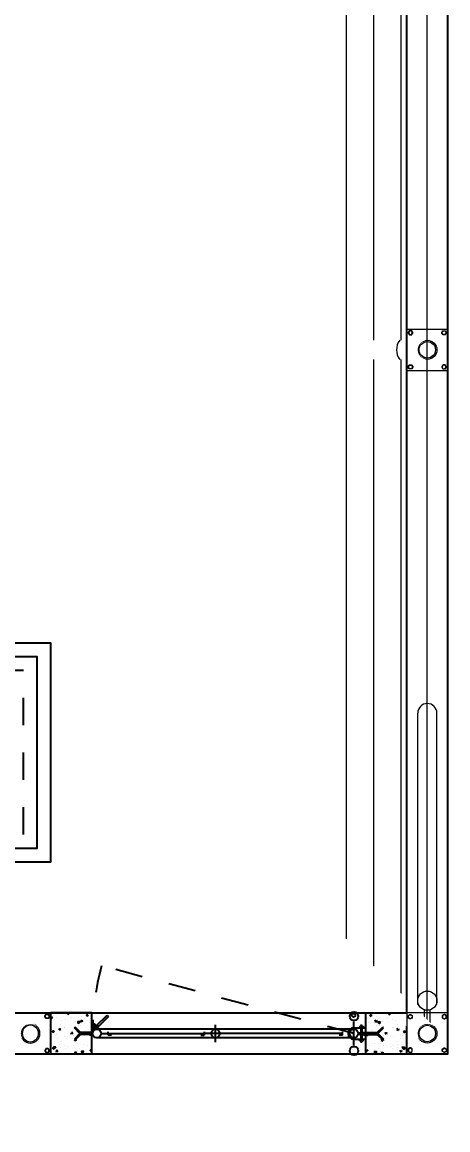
# Model space of a CAD drawing. Header units: inches. Extents: x -7660 to 802, y -193 to 3.
# Drawn here: x 298.724 to 300.279, y -96.654 to -92.603 of the extents above; entities that cross this region are included whole.
import ezdxf
from ezdxf.enums import TextEntityAlignment as Align

# ---------------------------------------------------------------- set-up
doc = ezdxf.new("R2010")
doc.units = ezdxf.units.IN
doc.header["$MEASUREMENT"] = 0
doc.set_wipeout_variables(frame=1)
doc.linetypes.add('HIDDEN', pattern=[0.375, 0.25, -0.125])
doc.layers.add('_NEXTEL-TEXTOS', color=8, linetype='Continuous')
doc.styles.add('Arial', font='arial.ttf')
doc.styles.add('cerca', font='romans.shx', dxfattribs={"height": 1})
doc.linetypes.add('CERCA3', pattern='A,0.5,0.05,["X",cerca,S=0.1,R=0,X=-0.1,Y=-0.05],0.1', length=0.65)

# ---------------------------------------------------------------- blocks, each defined once
blk = doc.blocks.new('rgrg0r5gw51gw1egw1eg')
for p, q in [((3385.5664, -235.9365), (3385.5664, -236.0822)), ((3385.7121, -235.9365), (3385.5664, -235.9365)), ((3385.5793, -235.9564), (3385.5729, -235.9539)), ((3385.5747, -235.9595), (3385.5729, -235.9539)), ((3385.5794, -235.9564), (3385.5748, -235.9595)), ((3385.5759, -235.962), (3385.5769, -235.9532)), ((3385.5841, -235.9607), (3385.5769, -235.9531)), ((3385.5852, -235.949), (3385.5862, -235.9432)), ((3385.5909, -235.9479), (3385.5853, -235.9484)), ((3385.5907, -235.9479), (3385.5862, -235.9426)), ((3385.6124, -235.9372), (3385.6124, -235.9372)), ((3385.6181, -235.9574), (3385.6181, -235.9574)), ((3385.6515, -235.9432), (3385.6526, -235.9374)), ((3385.6572, -235.9421), (3385.6517, -235.9426)), ((3385.657, -235.9421), (3385.6526, -235.9368)), ((3385.66, -235.9437), (3385.66, -235.9437)), ((3385.6674, -235.9553), (3385.6674, -235.9553)), ((3385.6828, -235.9456), (3385.6745, -235.9469)), ((3385.6746, -235.9467), (3385.6756, -235.9379)), ((3385.6829, -235.9453), (3385.6756, -235.9378)), ((3385.6927, -235.9401), (3385.6927, -235.9401)), ((3385.7121, -235.9489), (3385.7058, -235.9465)), ((3385.7077, -235.9521), (3385.7058, -235.9465)), ((3385.7072, -235.9439), (3385.7072, -235.9439)), ((3385.7121, -235.9491), (3385.7077, -235.9521)), ((3385.708, -235.9507), (3385.708, -235.9507)), ((3385.7121, -235.9365), (3385.7121, -236.0822)), ((3385.5668, -235.9621), (3385.5668, -235.9621)), ((3385.568, -235.9929), (3385.568, -235.9929)), ((3385.5687, -235.9595), (3385.5687, -235.9595)), ((3385.584, -235.9609), (3385.5758, -235.9622)), ((3385.5897, -235.9931), (3385.5897, -235.9931)), ((3385.5986, -235.9698), (3385.5986, -235.9698)), ((3385.6004, -235.9612), (3385.6004, -235.9612)), ((3385.6031, -235.9806), (3385.6031, -235.9806)), ((3385.6136, -235.968), (3385.6136, -235.968)), ((3385.6236, -235.9643), (3385.6236, -235.9643)), ((3385.6479, -235.9677), (3385.6479, -235.9677)), ((3385.6496, -235.9894), (3385.6519, -235.9871)), ((3385.6695, -236.0094), (3385.6496, -235.9894)), ((3385.6571, -235.9862), (3385.6506, -235.9837)), ((3385.6525, -235.9893), (3385.6506, -235.9837)), ((3385.6709, -236.0061), (3385.6519, -235.9871)), ((3385.6571, -235.9862), (3385.6525, -235.9893)), ((3385.657, -235.9899), (3385.657, -235.9899)), ((3385.6611, -235.9745), (3385.6611, -235.9745)), ((3385.682, -235.972), (3385.682, -235.972)), ((3385.6973, -235.9657), (3385.6973, -235.9657)), ((3385.7091, -235.9815), (3385.7091, -235.9815)), ((3385.5691, -236.0237), (3385.5691, -236.0237)), ((3385.5723, -236.0186), (3385.5734, -236.0128)), ((3385.578, -236.0175), (3385.5725, -236.018)), ((3385.5778, -236.0175), (3385.5734, -236.0122)), ((3385.5809, -236.0009), (3385.5809, -236.0009)), ((3385.5871, -236.0065), (3385.5871, -236.0065)), ((3385.6018, -236.0234), (3385.5954, -236.021)), ((3385.5973, -236.0266), (3385.5954, -236.021)), ((3385.6019, -236.0235), (3385.5973, -236.0266)), ((3385.6141, -236.0296), (3385.6141, -236.0296)), ((3385.6147, -235.9988), (3385.6147, -235.9988)), ((3385.6158, -236.0296), (3385.6158, -236.0296)), ((3385.6248, -235.9977), (3385.6248, -235.9977)), ((3385.6349, -236.0102), (3385.6349, -236.0102)), ((3385.6365, -236.0044), (3385.6365, -236.0044)), ((3385.6387, -236.0128), (3385.6398, -236.007)), ((3385.6444, -236.0117), (3385.6389, -236.0122)), ((3385.6442, -236.0117), (3385.6397, -236.0064)), ((3385.6479, -236.0008), (3385.6479, -236.0008)), ((3385.6491, -236.0342), (3385.6491, -236.0342)), ((3385.6695, -236.0094), (3385.6496, -236.0293)), ((3385.6496, -236.0293), (3385.6519, -236.0317)), ((3385.6709, -236.0127), (3385.6519, -236.0317)), ((3385.6622, -236.0053), (3385.6622, -236.0053)), ((3385.6633, -236.0361), (3385.6633, -236.0361)), ((3385.7121, -236.0061), (3385.6709, -236.0061)), ((3385.7121, -236.0127), (3385.6709, -236.0127)), ((3385.6859, -236.0023), (3385.6859, -236.0023)), ((3385.6888, -236.0194), (3385.6888, -236.0194)), ((3385.7051, -236.007), (3385.7061, -236.0012)), ((3385.7108, -236.0059), (3385.7052, -236.0064)), ((3385.7106, -236.0059), (3385.7061, -236.0005)), ((3385.7064, -236.0085), (3385.7064, -236.0085)), ((3385.7103, -236.0123), (3385.7103, -236.0123)), ((3385.711, -235.9991), (3385.711, -235.9991)), ((3385.5718, -236.0661), (3385.5664, -236.0605)), ((3385.5718, -236.0663), (3385.5664, -236.0672)), ((3385.5702, -236.0545), (3385.5702, -236.0545)), ((3385.58, -236.0584), (3385.58, -236.0584)), ((3385.5856, -236.0662), (3385.5856, -236.0662)), ((3385.5995, -236.0426), (3385.5995, -236.0426)), ((3385.6051, -236.0538), (3385.6051, -236.0538)), ((3385.6169, -236.0604), (3385.6169, -236.0604)), ((3385.635, -236.0641), (3385.635, -236.0641)), ((3385.6384, -236.0661), (3385.6384, -236.0661)), ((3385.6535, -236.0518), (3385.6535, -236.0518)), ((3385.6545, -236.0517), (3385.6545, -236.0517)), ((3385.6623, -236.0521), (3385.6634, -236.0433)), ((3385.6705, -236.051), (3385.6623, -236.0523)), ((3385.6706, -236.0508), (3385.6634, -236.0433)), ((3385.6645, -236.0669), (3385.6645, -236.0669)), ((3385.6723, -236.0373), (3385.6723, -236.0373)), ((3385.6796, -236.0533), (3385.6731, -236.0508)), ((3385.675, -236.0564), (3385.6731, -236.0508)), ((3385.6735, -236.0707), (3385.6735, -236.0707)), ((3385.6796, -236.0533), (3385.675, -236.0564)), ((3385.6844, -236.062), (3385.6844, -236.062)), ((3385.6922, -236.0766), (3385.6933, -236.0708)), ((3385.6979, -236.0755), (3385.6924, -236.076)), ((3385.6977, -236.0755), (3385.6933, -236.0701)), ((3385.6966, -236.0737), (3385.6966, -236.0737)), ((3385.7039, -236.0496), (3385.7039, -236.0496)), ((3385.7074, -236.0611), (3385.7074, -236.0611)), ((3385.7114, -236.0431), (3385.7114, -236.0431)), ((3385.7121, -236.0822), (3385.5664, -236.0822)), ((3385.6259, -236.0822), (3385.6269, -236.0766)), ((3385.6316, -236.0813), (3385.626, -236.0818)), ((3385.6314, -236.0813), (3385.6269, -236.0759))]:
    blk.add_line(p, q)
blk = doc.blocks.new('gdhhgh')
for p, q in [((0.6931, 1.0972), (0.6278, 1.1118)), ((0.6324, 1.1045), (0.6351, 1.1165)), ((0.6324, 1.1045), (0.6384, 1.1031)), ((0.6335, 1.0813), (0.643, 1.1237)), ((0.6351, 1.1165), (0.6411, 1.1151)), ((0.68, 1.098), (0.6393, 1.1071)), ((0.6809, 1.102), (0.6402, 1.1111)), ((0.6551, 1.0925), (0.6612, 1.1197)), ((0.6555, 1.1126), (0.6677, 1.1099)), ((0.6595, 1.0915), (0.6656, 1.1187)), ((0.6704, 1.1221), (0.6677, 1.1099)), ((0.6742, 1.0722), (0.6837, 1.1146)), ((0.6851, 1.0927), (0.6791, 1.094)), ((0.6878, 1.1047), (0.6818, 1.106)), ((0.6851, 1.0927), (0.6878, 1.1047)), ((0.6355, 1.0669), (0.4332, 0.1644)), ((0.6662, 1.06), (0.464, 0.1575)), ((0.6963, 1.0673), (0.6114, 1.0863)), ((0.6449, 1.037), (0.5344, 0.5438)), ((0.651, 1.0356), (0.6388, 1.0384)), ((0.651, 1.0356), (0.6483, 1.0234)), ((0.5744, 0.5766), (0.5123, 0.5906)), ((0.4521, 0.1763), (0.5344, 0.5438)), ((0.5283, 0.5452), (0.5405, 0.5425)), ((0.5378, 0.5303), (0.5405, 0.5425)), ((0.3914, 0.2116), (0.3977, 0.2156)), ((0.4214, 0.1644), (0.3914, 0.2116)), ((0.4253, 0.1719), (0.3977, 0.2156)), ((0.4664, 0.2116), (0.4636, 0.1994)), ((0.4204, 0.1602), (0.4231, 0.1724)), ((0.4282, 0.1713), (0.4231, 0.1724)), ((0.4255, 0.1591), (0.4282, 0.1713)), ((0.4636, 0.1994), (0.4514, 0.2021)), ((0.4142, 0.1616), (0.4132, 0.1571)), ((0.4356, 0.1521), (0.4132, 0.1571)), ((0.4333, 0.1573), (0.4142, 0.1616))]:
    blk.add_line(p, q)
at = {"linetype": 'HIDDEN', "ltscale": 0.25}
blk.add_line((0.6539, 1.0768), (0.2109, 0.2316), dxfattribs=at)
for centre, radius in [((0.5918, 1.0914), 0.0158), ((0.5885, 1.0903), 0.00666), ((0.6539, 1.0768), 0.0158), ((0.7162, 1.0635), 0.0158), ((0.5433, 0.5836), 0.0158), ((0.4245, 0.1664), 0.00369), ((0.4486, 0.161), 0.0158)]:
    blk.add_circle(centre, radius)
blk.add_arc((0.6539, 1.0768), 0.0209, 167.3687, 347.3687)
blk.add_arc((0.6533, 1.0741), 0.9516, 242.297, 257.3687, dxfattribs=at)
at = {"yscale": 1.029517181521879, "zscale": 1.029517181521879, "rotation": 257.3686915360678}
for p, xscale in [((999.9879, 3349.2732), 1.029517181521879), ((-524.6896, -3454.2768), -1.02951718152188)]:
    blk.add_blockref('rgrg0r5gw51gw1egw1eg', p, dxfattribs=dict(at, xscale=xscale))
blk = doc.blocks.new('*U648')
at = {"lineweight": 5}
for p, q in [((5535.91, 2516.4599), (5535.909, 2516.4599)), ((5535.91, 2516.4535), (5535.909, 2516.4535)), ((5535.9105, 2516.4608), (5535.91, 2516.4617)), ((5535.9105, 2516.4526), (5535.91, 2516.4517)), ((5535.9161, 2516.464), (5535.9156, 2516.4649)), ((5535.9161, 2516.4494), (5535.9156, 2516.4485)), ((5535.9171, 2516.464), (5535.9176, 2516.4649)), ((5535.9171, 2516.4494), (5535.9176, 2516.4485)), ((5535.9227, 2516.4608), (5535.9232, 2516.4617)), ((5535.9227, 2516.4526), (5535.9232, 2516.4517)), ((5535.9232, 2516.4599), (5535.9242, 2516.4599)), ((5535.9232, 2516.4535), (5535.9242, 2516.4535)), ((5536.0347, 2516.4599), (5536.0337, 2516.4599)), ((5536.0347, 2516.4535), (5536.0337, 2516.4535)), ((5536.0352, 2516.4608), (5536.0347, 2516.4617)), ((5536.0352, 2516.4526), (5536.0347, 2516.4517)), ((5536.0409, 2516.464), (5536.0404, 2516.4649)), ((5536.0409, 2516.4494), (5536.0404, 2516.4485)), ((5536.0419, 2516.464), (5536.0424, 2516.4649)), ((5536.0419, 2516.4494), (5536.0424, 2516.4485)), ((5536.0475, 2516.4608), (5536.048, 2516.4617)), ((5536.0475, 2516.4526), (5536.048, 2516.4517)), ((5536.048, 2516.4599), (5536.049, 2516.4599)), ((5536.048, 2516.4535), (5536.049, 2516.4535)), ((5535.969, 2516.3619), (5535.969, 2516.309)), ((5535.979, 2516.3605), (5535.979, 2516.3105)), ((5535.989, 2516.3619), (5535.989, 2516.309)), ((5535.91, 2516.3375), (5535.909, 2516.3375)), ((5535.91, 2516.331), (5535.909, 2516.331)), ((5535.9105, 2516.3384), (5535.91, 2516.3392)), ((5535.9105, 2516.3302), (5535.91, 2516.3293)), ((5535.9161, 2516.3416), (5535.9156, 2516.3425)), ((5535.9161, 2516.3269), (5535.9156, 2516.3261)), ((5535.9171, 2516.3416), (5535.9176, 2516.3425)), ((5535.9171, 2516.3269), (5535.9176, 2516.3261)), ((5535.9227, 2516.3384), (5535.9232, 2516.3392)), ((5535.9227, 2516.3302), (5535.9232, 2516.3293)), ((5535.9232, 2516.3375), (5535.9242, 2516.3375)), ((5535.9232, 2516.331), (5535.9242, 2516.331)), ((5536.014, 2516.2889), (5536.014, 2515.2239)), ((5535.9145, 2513.9645), (5535.9145, 2513.9655)), ((5535.921, 2513.9645), (5535.921, 2513.9655)), ((5536.0369, 2513.9645), (5536.0369, 2513.9655)), ((5536.0434, 2513.9645), (5536.0434, 2513.9655)), ((5535.9104, 2513.9584), (5535.9095, 2513.9589)), ((5535.9104, 2513.9574), (5535.9095, 2513.9569)), ((5535.9137, 2513.964), (5535.9128, 2513.9645)), ((5535.9137, 2513.9518), (5535.9128, 2513.9513)), ((5535.9145, 2513.9513), (5535.9145, 2513.9503)), ((5535.921, 2513.9513), (5535.921, 2513.9503)), ((5535.9219, 2513.964), (5535.9227, 2513.9645)), ((5535.9219, 2513.9518), (5535.9227, 2513.9513)), ((5535.9251, 2513.9584), (5535.926, 2513.9589)), ((5535.9251, 2513.9574), (5535.926, 2513.9569)), ((5536.0328, 2513.9584), (5536.032, 2513.9589)), ((5536.0328, 2513.9574), (5536.032, 2513.9569)), ((5536.0361, 2513.964), (5536.0352, 2513.9645)), ((5536.0361, 2513.9518), (5536.0352, 2513.9513)), ((5536.0443, 2513.964), (5536.0452, 2513.9645)), ((5536.0443, 2513.9518), (5536.0452, 2513.9513)), ((5536.0475, 2513.9584), (5536.0484, 2513.9589)), ((5536.0475, 2513.9574), (5536.0484, 2513.9569)), ((5535.9104, 2513.8336), (5535.9095, 2513.8341)), ((5535.9104, 2513.8326), (5535.9095, 2513.8321)), ((5535.9137, 2513.8392), (5535.9128, 2513.8397)), ((5535.9137, 2513.827), (5535.9128, 2513.8265)), ((5535.9145, 2513.8397), (5535.9145, 2513.8407)), ((5535.9145, 2513.8265), (5535.9145, 2513.8255)), ((5535.921, 2513.8397), (5535.921, 2513.8407)), ((5535.921, 2513.8265), (5535.921, 2513.8255)), ((5535.9219, 2513.8392), (5535.9227, 2513.8397)), ((5535.9219, 2513.827), (5535.9227, 2513.8265)), ((5535.9251, 2513.8336), (5535.926, 2513.8341)), ((5535.9251, 2513.8326), (5535.926, 2513.8321)), ((5536.0328, 2513.8336), (5536.032, 2513.8341)), ((5536.0328, 2513.8326), (5536.032, 2513.8321)), ((5536.0361, 2513.8392), (5536.0352, 2513.8397)), ((5536.0361, 2513.827), (5536.0352, 2513.8265)), ((5536.0369, 2513.8265), (5536.0369, 2513.8255)), ((5536.0434, 2513.8265), (5536.0434, 2513.8255)), ((5536.0443, 2513.8392), (5536.0452, 2513.8397)), ((5536.0443, 2513.827), (5536.0452, 2513.8265)), ((5536.0475, 2513.8336), (5536.0484, 2513.8341)), ((5536.0475, 2513.8326), (5536.0484, 2513.8321))]:
    blk.add_line(p, q, dxfattribs=at)
at = {"linetype": 'CERCA3', "lineweight": 5, "ltscale": 0.3}
blk.add_line((5535.979, 2516.3655), (5535.979, 2504.995), dxfattribs=at)
at = {"lineweight": 5}
for points in [[(5535.9242, 2516.4599), (5535.9242, 2516.4535, -0.267949), (5535.9232, 2516.4517), (5535.9176, 2516.4485, -0.267949), (5535.9156, 2516.4485), (5535.91, 2516.4517, -0.267949), (5535.909, 2516.4535), (5535.909, 2516.4599, -0.267949), (5535.91, 2516.4617), (5535.9156, 2516.4649, -0.267949), (5535.9176, 2516.4649), (5535.9232, 2516.4617, -0.267949)], [(5535.9232, 2516.4599), (5535.9232, 2516.4535, -0.267949), (5535.9227, 2516.4526), (5535.9171, 2516.4494, -0.267949), (5535.9161, 2516.4494), (5535.9105, 2516.4526, -0.267949), (5535.91, 2516.4535), (5535.91, 2516.4599, -0.267949), (5535.9105, 2516.4608), (5535.9161, 2516.464, -0.267949), (5535.9171, 2516.464), (5535.9227, 2516.4608, -0.267949)], [(5536.0337, 2516.4599), (5536.0337, 2516.4535, 0.267949), (5536.0347, 2516.4517), (5536.0404, 2516.4485, 0.267949), (5536.0424, 2516.4485), (5536.048, 2516.4517, 0.267949), (5536.049, 2516.4535), (5536.049, 2516.4599, 0.267949), (5536.048, 2516.4617), (5536.0424, 2516.4649, 0.267949), (5536.0404, 2516.4649), (5536.0347, 2516.4617, 0.267949)], [(5536.0347, 2516.4599), (5536.0347, 2516.4535, 0.267949), (5536.0352, 2516.4526), (5536.0409, 2516.4494, 0.267949), (5536.0419, 2516.4494), (5536.0475, 2516.4526, 0.267949), (5536.048, 2516.4535), (5536.048, 2516.4599, 0.267949), (5536.0475, 2516.4608), (5536.0419, 2516.464, 0.267949), (5536.0409, 2516.464), (5536.0352, 2516.4608, 0.267949)], [(5535.9242, 2516.331), (5535.9242, 2516.3375, 0.267949), (5535.9232, 2516.3392), (5535.9176, 2516.3425, 0.267949), (5535.9156, 2516.3425), (5535.91, 2516.3392, 0.267949), (5535.909, 2516.3375), (5535.909, 2516.331, 0.267949), (5535.91, 2516.3293), (5535.9156, 2516.3261, 0.267949), (5535.9176, 2516.3261), (5535.9232, 2516.3293, 0.267949)], [(5535.9232, 2516.331), (5535.9232, 2516.3375, 0.267949), (5535.9227, 2516.3384), (5535.9171, 2516.3416, 0.267949), (5535.9161, 2516.3416), (5535.9105, 2516.3384, 0.267949), (5535.91, 2516.3375), (5535.91, 2516.331, 0.267949), (5535.9105, 2516.3302), (5535.9161, 2516.3269, 0.267949), (5535.9171, 2516.3269), (5535.9227, 2516.3302, 0.267949)], [(5535.9145, 2513.9503), (5535.921, 2513.9503, 0.267949), (5535.9227, 2513.9513), (5535.926, 2513.9569, 0.267949), (5535.926, 2513.9589), (5535.9227, 2513.9645, 0.267949), (5535.921, 2513.9655), (5535.9145, 2513.9655, 0.267949), (5535.9128, 2513.9645), (5535.9095, 2513.9589, 0.267949), (5535.9095, 2513.9569), (5535.9128, 2513.9513, 0.267949)], [(5535.9145, 2513.9513), (5535.921, 2513.9513, 0.267949), (5535.9219, 2513.9518), (5535.9251, 2513.9574, 0.267949), (5535.9251, 2513.9584), (5535.9219, 2513.964, 0.267949), (5535.921, 2513.9645), (5535.9145, 2513.9645, 0.267949), (5535.9137, 2513.964), (5535.9104, 2513.9584, 0.267949), (5535.9104, 2513.9574), (5535.9137, 2513.9518, 0.267949)], [(5536.0434, 2513.9513), (5536.0369, 2513.9513, -0.267949), (5536.0361, 2513.9518), (5536.0328, 2513.9574, -0.267949), (5536.0328, 2513.9584), (5536.0361, 2513.964, -0.267949), (5536.0369, 2513.9645), (5536.0434, 2513.9645, -0.267949), (5536.0443, 2513.964), (5536.0475, 2513.9584, -0.267949), (5536.0475, 2513.9574), (5536.0443, 2513.9518, -0.267949)], [(5535.9145, 2513.8407), (5535.921, 2513.8407, -0.267949), (5535.9227, 2513.8397), (5535.926, 2513.8341, -0.267949), (5535.926, 2513.8321), (5535.9227, 2513.8265, -0.267949), (5535.921, 2513.8255), (5535.9145, 2513.8255, -0.267949), (5535.9128, 2513.8265), (5535.9095, 2513.8321, -0.267949), (5535.9095, 2513.8341), (5535.9128, 2513.8397, -0.267949)], [(5535.9145, 2513.8397), (5535.921, 2513.8397, -0.267949), (5535.9219, 2513.8392), (5535.9251, 2513.8336, -0.267949), (5535.9251, 2513.8326), (5535.9219, 2513.827, -0.267949), (5535.921, 2513.8265), (5535.9145, 2513.8265, -0.267949), (5535.9137, 2513.827), (5535.9104, 2513.8326, -0.267949), (5535.9104, 2513.8336), (5535.9137, 2513.8392, -0.267949)], [(5536.0434, 2513.8397), (5536.0369, 2513.8397, 0.267949), (5536.0361, 2513.8392), (5536.0328, 2513.8336, 0.267949), (5536.0328, 2513.8326), (5536.0361, 2513.827, 0.267949), (5536.0369, 2513.8265), (5536.0434, 2513.8265, 0.267949), (5536.0443, 2513.827), (5536.0475, 2513.8326, 0.267949), (5536.0475, 2513.8336), (5536.0443, 2513.8392, 0.267949)]]:
    blk.add_lwpolyline(points, format="xyb", close=True, dxfattribs=at)
at = {"linetype": 'CERCA3', "lineweight": 5, "ltscale": 0.3}
for points in [[(5536.0752, 2505.0912), (5536.0752, 2516.2497)], [(5536.1752, 2505.1913), (5536.1752, 2516.1497)]]:
    blk.add_lwpolyline(points, dxfattribs=at)
at = {"lineweight": 5}
for centre in [(5535.979, 2516.3955), (5535.979, 2516.2755), (5535.979, 2516.2755), (5535.979, 2513.8955)]:
    blk.add_circle(centre, 0.035, dxfattribs=at)
blk.add_arc((5535.979, 2515.2239), 0.035, 180, 0, dxfattribs=at)
for points in [[(5535.9542, 2516.3707), (5536.2834, 2516.0414), (5536.2948, 2516.0338), (5536.3025, 2516.0316), (5536.3095, 2516.0311), (5536.3138, 2516.0316), (5536.3199, 2516.0331), (5536.323, 2516.0344), (5536.328, 2516.0372), (5536.3329, 2516.0414), (5536.3351, 2516.0438), (5536.3372, 2516.0465), (5536.3393, 2516.0501), (5536.3409, 2516.0536), (5536.3421, 2516.0576), (5536.343, 2516.0627), (5536.3431, 2516.0686), (5536.3422, 2516.0743), (5536.3411, 2516.0781), (5536.339, 2516.0827), (5536.3364, 2516.0868), (5536.3329, 2516.0909), (5536.0037, 2516.4202), (5536.0067, 2516.4168), (5536.0099, 2516.4119), (5536.0116, 2516.408), (5536.013, 2516.4036), (5536.0138, 2516.3988), (5536.014, 2516.3949), (5536.0137, 2516.3909), (5536.0128, 2516.3866), (5536.0119, 2516.3836), (5536.0093, 2516.3781), (5536.0064, 2516.3738), (5536.0037, 2516.3707), (5536.0011, 2516.3683), (5535.9976, 2516.3658), (5535.994, 2516.3639), (5535.9898, 2516.3622), (5535.9856, 2516.3611), (5535.9796, 2516.3605), (5535.975, 2516.3607), (5535.9671, 2516.3625), (5535.9636, 2516.364), (5535.958, 2516.3675)], [(5535.979, 2513.8605), (5536.3096, 2513.8604), (5536.323, 2513.8631), (5536.33, 2513.8669), (5536.3353, 2513.8716), (5536.338, 2513.875), (5536.3412, 2513.8803), (5536.3425, 2513.8834), (5536.344, 2513.8889), (5536.3446, 2513.8954), (5536.3444, 2513.8986), (5536.344, 2513.902), (5536.3429, 2513.9061), (5536.3416, 2513.9096), (5536.3396, 2513.9134), (5536.3367, 2513.9176), (5536.3325, 2513.9218), (5536.3279, 2513.9252), (5536.3244, 2513.9271), (5536.3196, 2513.9289), (5536.3149, 2513.93), (5536.3096, 2513.9304), (5535.979, 2513.9305), (5535.9835, 2513.9302), (5535.9893, 2513.9289), (5535.9932, 2513.9275), (5535.9973, 2513.9253), (5536.0012, 2513.9225), (5536.0041, 2513.9199), (5536.0067, 2513.9168), (5536.0092, 2513.9131), (5536.0107, 2513.9103), (5536.0127, 2513.9047), (5536.0137, 2513.8995), (5536.014, 2513.8955), (5536.0138, 2513.8919), (5536.0131, 2513.8877), (5536.0119, 2513.8837), (5536.0102, 2513.8796), (5536.008, 2513.8759), (5536.0041, 2513.8712), (5536.0008, 2513.8681), (5535.9939, 2513.8638), (5535.9904, 2513.8624), (5535.984, 2513.8608)]]:
    blk.add_wipeout(points, dxfattribs=at)
for p, q in [((5536.0347, 2516.3375), (5536.0337, 2516.3375)), ((5536.0347, 2516.331), (5536.0337, 2516.331)), ((5536.0352, 2516.3384), (5536.0347, 2516.3392)), ((5536.0352, 2516.3302), (5536.0347, 2516.3293)), ((5536.0409, 2516.3416), (5536.0404, 2516.3425)), ((5536.0409, 2516.3269), (5536.0404, 2516.3261)), ((5536.0419, 2516.3416), (5536.0424, 2516.3425)), ((5536.0419, 2516.3269), (5536.0424, 2516.3261)), ((5536.0475, 2516.3384), (5536.048, 2516.3392)), ((5536.0475, 2516.3302), (5536.048, 2516.3293)), ((5536.048, 2516.3375), (5536.049, 2516.3375)), ((5536.048, 2516.331), (5536.049, 2516.331)), ((5535.944, 2516.2889), (5535.944, 2515.2239)), ((5536.0369, 2513.9513), (5536.0369, 2513.9503)), ((5536.0434, 2513.9513), (5536.0434, 2513.9503)), ((5536.0369, 2513.8397), (5536.0369, 2513.8407)), ((5536.0434, 2513.8397), (5536.0434, 2513.8407))]:
    blk.add_line(p, q, dxfattribs=at)
blk.add_lwpolyline([(5536.054, 2516.3205), (5536.054, 2516.4705), (5535.904, 2516.4705), (5535.904, 2516.3205)], close=True, dxfattribs=at)
for points in [[(5536.0337, 2516.331), (5536.0337, 2516.3375, -0.267949), (5536.0347, 2516.3392), (5536.0404, 2516.3425, -0.267949), (5536.0424, 2516.3425), (5536.048, 2516.3392, -0.267949), (5536.049, 2516.3375), (5536.049, 2516.331, -0.267949), (5536.048, 2516.3293), (5536.0424, 2516.3261, -0.267949), (5536.0404, 2516.3261), (5536.0347, 2516.3293, -0.267949)], [(5536.0347, 2516.331), (5536.0347, 2516.3375, -0.267949), (5536.0352, 2516.3384), (5536.0409, 2516.3416, -0.267949), (5536.0419, 2516.3416), (5536.0475, 2516.3384, -0.267949), (5536.048, 2516.3375), (5536.048, 2516.331, -0.267949), (5536.0475, 2516.3302), (5536.0419, 2516.3269, -0.267949), (5536.0409, 2516.3269), (5536.0352, 2516.3302, -0.267949)], [(5536.0434, 2513.9503), (5536.0369, 2513.9503, -0.267949), (5536.0352, 2513.9513), (5536.032, 2513.9569, -0.267949), (5536.032, 2513.9589), (5536.0352, 2513.9645, -0.267949), (5536.0369, 2513.9655), (5536.0434, 2513.9655, -0.267949), (5536.0452, 2513.9645), (5536.0484, 2513.9589, -0.267949), (5536.0484, 2513.9569), (5536.0452, 2513.9513, -0.267949)], [(5536.0434, 2513.8407), (5536.0369, 2513.8407, 0.267949), (5536.0352, 2513.8397), (5536.032, 2513.8341, 0.267949), (5536.032, 2513.8321), (5536.0352, 2513.8265, 0.267949), (5536.0369, 2513.8255), (5536.0434, 2513.8255, 0.267949), (5536.0452, 2513.8265), (5536.0484, 2513.8321, 0.267949), (5536.0484, 2513.8341), (5536.0452, 2513.8397, 0.267949)]]:
    blk.add_lwpolyline(points, format="xyb", close=True, dxfattribs=at)
at = {"linetype": 'CERCA3', "lineweight": 5, "ltscale": 0.3}
blk.add_lwpolyline([(5536.2752, 2505.2913), (5536.2752, 2516.0497)], dxfattribs=at)
at = {"lineweight": 5}
blk.add_lwpolyline([(5536.054, 2513.9305), (5536.054, 2513.9705), (5535.904, 2513.9705), (5535.904, 2513.8205), (5536.054, 2513.8205), (5536.054, 2513.8605)], dxfattribs=at)
for centre in [(5535.979, 2516.3955), (5535.979, 2513.8955)]:
    blk.add_circle(centre, 0.03, dxfattribs=at)
blk.add_arc((5536.0322, 2513.8955), 0.0591, 323.7057, 36.2943, dxfattribs=at)
blk = doc.blocks.new('*U588')
at = {"lineweight": 5}
for p, q in [((5535.91, 2516.4599), (5535.909, 2516.4599)), ((5535.91, 2516.4535), (5535.909, 2516.4535)), ((5535.9105, 2516.4608), (5535.91, 2516.4617)), ((5535.9105, 2516.4526), (5535.91, 2516.4517)), ((5535.9161, 2516.464), (5535.9156, 2516.4649)), ((5535.9161, 2516.4494), (5535.9156, 2516.4485)), ((5535.9171, 2516.464), (5535.9176, 2516.4649)), ((5535.9171, 2516.4494), (5535.9176, 2516.4485)), ((5535.9227, 2516.4608), (5535.9232, 2516.4617)), ((5535.9227, 2516.4526), (5535.9232, 2516.4517)), ((5535.9232, 2516.4599), (5535.9242, 2516.4599)), ((5535.9232, 2516.4535), (5535.9242, 2516.4535)), ((5536.0347, 2516.4599), (5536.0337, 2516.4599)), ((5536.0347, 2516.4535), (5536.0337, 2516.4535)), ((5536.0352, 2516.4608), (5536.0347, 2516.4617)), ((5536.0352, 2516.4526), (5536.0347, 2516.4517)), ((5536.0409, 2516.464), (5536.0404, 2516.4649)), ((5536.0409, 2516.4494), (5536.0404, 2516.4485)), ((5536.0419, 2516.464), (5536.0424, 2516.4649)), ((5536.0419, 2516.4494), (5536.0424, 2516.4485)), ((5536.0475, 2516.4608), (5536.048, 2516.4617)), ((5536.0475, 2516.4526), (5536.048, 2516.4517)), ((5536.048, 2516.4599), (5536.049, 2516.4599)), ((5536.048, 2516.4535), (5536.049, 2516.4535))]:
    blk.add_line(p, q, dxfattribs=at)
for points in [[(5535.9242, 2516.4599), (5535.9242, 2516.4535, -0.267949), (5535.9232, 2516.4517), (5535.9176, 2516.4485, -0.267949), (5535.9156, 2516.4485), (5535.91, 2516.4517, -0.267949), (5535.909, 2516.4535), (5535.909, 2516.4599, -0.267949), (5535.91, 2516.4617), (5535.9156, 2516.4649, -0.267949), (5535.9176, 2516.4649), (5535.9232, 2516.4617, -0.267949)], [(5535.9232, 2516.4599), (5535.9232, 2516.4535, -0.267949), (5535.9227, 2516.4526), (5535.9171, 2516.4494, -0.267949), (5535.9161, 2516.4494), (5535.9105, 2516.4526, -0.267949), (5535.91, 2516.4535), (5535.91, 2516.4599, -0.267949), (5535.9105, 2516.4608), (5535.9161, 2516.464, -0.267949), (5535.9171, 2516.464), (5535.9227, 2516.4608, -0.267949)], [(5536.0337, 2516.4599), (5536.0337, 2516.4535, 0.267949), (5536.0347, 2516.4517), (5536.0404, 2516.4485, 0.267949), (5536.0424, 2516.4485), (5536.048, 2516.4517, 0.267949), (5536.049, 2516.4535), (5536.049, 2516.4599, 0.267949), (5536.048, 2516.4617), (5536.0424, 2516.4649, 0.267949), (5536.0404, 2516.4649), (5536.0347, 2516.4617, 0.267949)], [(5536.0347, 2516.4599), (5536.0347, 2516.4535, 0.267949), (5536.0352, 2516.4526), (5536.0409, 2516.4494, 0.267949), (5536.0419, 2516.4494), (5536.0475, 2516.4526, 0.267949), (5536.048, 2516.4535), (5536.048, 2516.4599, 0.267949), (5536.0475, 2516.4608), (5536.0419, 2516.464, 0.267949), (5536.0409, 2516.464), (5536.0352, 2516.4608, 0.267949)]]:
    blk.add_lwpolyline(points, format="xyb", close=True, dxfattribs=at)
blk.add_circle((5535.979, 2516.3955), 0.035, dxfattribs=at)
blk.add_wipeout([(5535.9542, 2516.3707), (5536.2834, 2516.0414), (5536.2948, 2516.0338), (5536.3025, 2516.0316), (5536.3095, 2516.0311), (5536.3138, 2516.0316), (5536.3199, 2516.0331), (5536.323, 2516.0344), (5536.328, 2516.0372), (5536.3329, 2516.0414), (5536.3351, 2516.0438), (5536.3372, 2516.0465), (5536.3393, 2516.0501), (5536.3409, 2516.0536), (5536.3421, 2516.0576), (5536.343, 2516.0627), (5536.3431, 2516.0686), (5536.3422, 2516.0743), (5536.3411, 2516.0781), (5536.339, 2516.0827), (5536.3364, 2516.0868), (5536.3329, 2516.0909), (5536.0037, 2516.4202), (5536.0067, 2516.4168), (5536.0099, 2516.4119), (5536.0116, 2516.408), (5536.013, 2516.4036), (5536.0138, 2516.3988), (5536.014, 2516.3949), (5536.0137, 2516.3909), (5536.0128, 2516.3866), (5536.0119, 2516.3836), (5536.0093, 2516.3781), (5536.0064, 2516.3738), (5536.0037, 2516.3707), (5536.0011, 2516.3683), (5535.9976, 2516.3658), (5535.994, 2516.3639), (5535.9898, 2516.3622), (5535.9856, 2516.3611), (5535.9796, 2516.3605), (5535.975, 2516.3607), (5535.9671, 2516.3625), (5535.9636, 2516.364), (5535.958, 2516.3675)], dxfattribs=at)
blk.add_lwpolyline([(5536.054, 2516.3205), (5536.054, 2516.4705), (5535.904, 2516.4705), (5535.904, 2516.3205)], close=True, dxfattribs=at)
blk.add_circle((5535.979, 2516.3955), 0.03, dxfattribs=at)
blk = doc.blocks.new('*U341')
for points in [[(-400, 0), (400, 0), (400, 800), (-400, 800)], [(-350, 50), (350, 50), (350, 750), (-350, 750)]]:
    blk.add_lwpolyline(points, close=True)
at = {"linetype": 'HIDDEN'}
blk.add_lwpolyline([(-300, 100), (300, 100), (300, 700), (-300, 700)], close=True, dxfattribs=at)
at = {"style": 'Arial'}
blk.add_text('FO', height=171.43, dxfattribs=at).set_placement((0, 400), align=Align.MIDDLE)

msp = doc.modelspace()

# ---------------------------------------------------------------- block references
at = {"layer": '_NEXTEL-TEXTOS', "xscale": 0.001, "yscale": 0.001, "zscale": 0.001}
msp.add_blockref('*U341', (298.42948, -95.6739, 0), dxfattribs=at)
at = {"layer": '_NEXTEL-TEXTOS', "rotation": 282.631308463953}
msp.add_blockref('gdhhgh', (298.74235, -95.89871), dxfattribs=at)

# ---------------------------------------------------------------- next in the draw order: block references
at = {"layer": '_NEXTEL-TEXTOS', "rotation": 180}
msp.add_blockref('*U648', (5836.18345, 2420.09415), dxfattribs=at)
at = {"layer": '_NEXTEL-TEXTOS', "xscale": -1, "rotation": 270}
msp.add_blockref('*U588', (-2217.641, -5632.2803), dxfattribs=at)

# ---------------------------------------------------------------- next in the draw order: linework, layer by layer
at = {"layer": '_NEXTEL-TEXTOS'}
for points in [[(300.27948, -84.77634), (291.57948, -84.77634), (291.57948, -96.37634), (300.27948, -96.37634)], [(300.12948, -84.92634), (291.72948, -84.92634), (291.72948, -96.22634), (300.12948, -96.22634)]]:
    msp.add_lwpolyline(points, close=True, dxfattribs=at)

doc.saveas('drawing.dxf')
